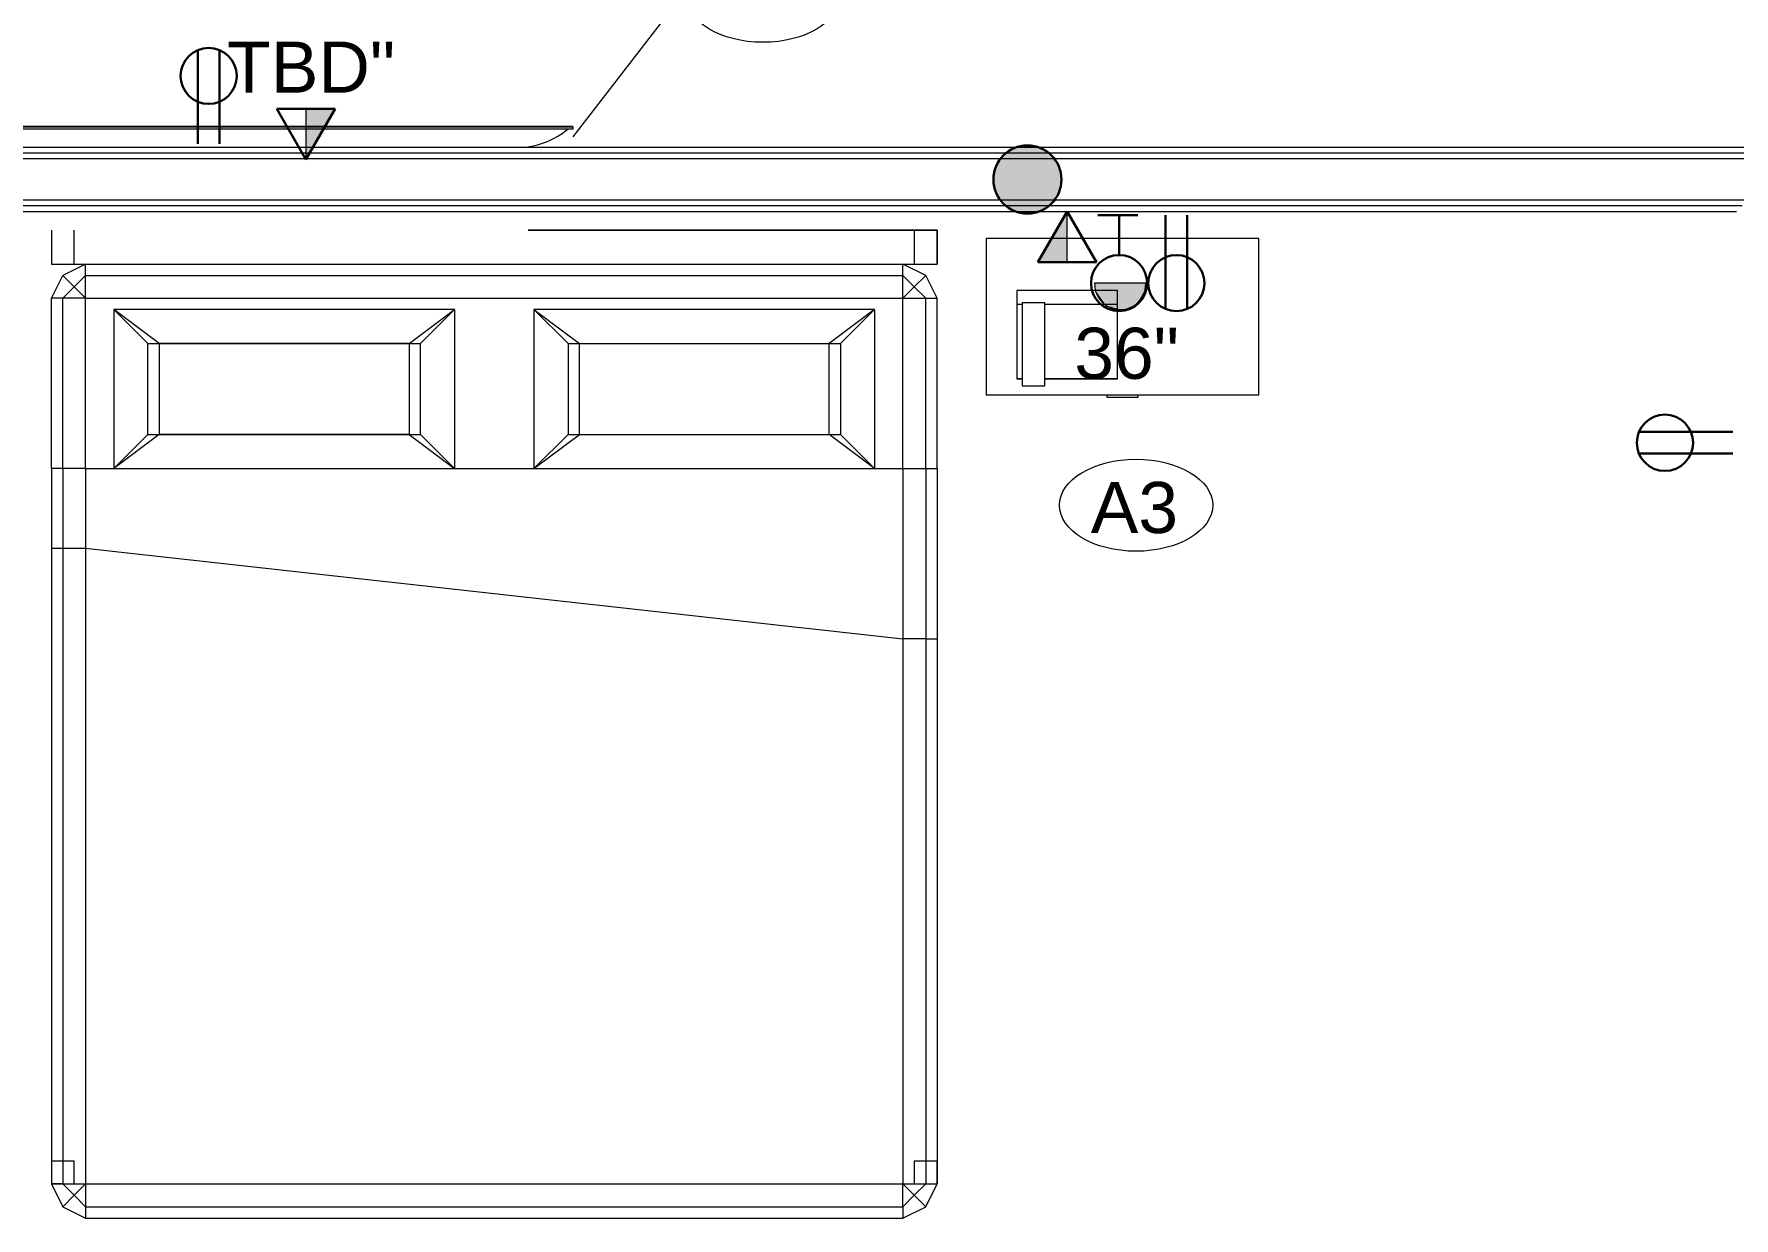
# Model space of a CAD drawing. Header units: inches. Extents: x -1176 to 1507, y -2563 to 978.
# Drawn here: x -958.6 to -808.8, y 354.9 to 459.2 of the extents above; entities that cross this region are included whole.
import ezdxf

# ---------------------------------------------------------------- set-up
doc = ezdxf.new("R2010")
doc.units = ezdxf.units.IN
doc.header["$MEASUREMENT"] = 0
for name, color, linetype, lineweight in [('A-ANNO-NOTE', 131, 'Continuous', 40), ('A-WALL', 113, 'Continuous', 18), ('G-IMPT', 8, 'Continuous', 9), ('I-FURN', 30, 'Continuous', 9), ('I-WALL', 2, 'Continuous', 18), ('Q-SPCQ', 91, 'Continuous', 9), ('Q-SPCQ-IDEN', 132, 'Continuous', 9), ('S-COLS', 52, 'Continuous', 18)]:
    doc.layers.add(name, color=color, linetype=linetype, lineweight=lineweight)
doc.styles.add('Arial', font='arial.ttf', dxfattribs={"height": 4.5})
doc.styles.add('Swis721 Lt BT', font='swissl.ttf', dxfattribs={"height": 4.5})

# ---------------------------------------------------------------- blocks, each defined once
blk = doc.blocks.new('Bed_761 - 12ZBED05_dwg-6542241-2nd Floor Power _ Signal')
at = {"layer": 'G-IMPT'}
for p, q in [((0, 78), (3, 78)), ((0, 78), (3, 78)), ((0, 78), (3, 78)), ((0, 78), (3, 78)), ((3, 78), (3, 0)), ((3, 78), (3, 75)), ((3, 78), (3, 76)), ((3, 78), (3, 76)), ((3, 78), (3, 0)), ((6, 78), (4, 77)), ((6, 78), (4, 77)), ((21, 78), (6, 78)), ((21, 78), (6, 78)), ((6, 77), (6, 78)), ((21, 78), (28, 78)), ((21, 78), (28, 78)), ((21, 77), (21, 78)), ((28, 78), (84, 78)), ((28, 78), (84, 78)), ((28, 78), (28, 77)), ((82, 76), (82, 78)), ((82, 76), (82, 78)), ((82, 78), (84, 78)), ((82, 78), (84, 78)), ((84, 78), (86, 77)), ((84, 78), (86, 77)), ((84, 77), (84, 78)), ((84, 78), (84, 76)), ((84, 78), (84, 76)), ((3, 75), (4, 77)), ((3, 75), (4, 77)), ((5, 76), (4, 77)), ((6, 77), (5, 76)), ((6, 75), (6, 77)), ((21, 77), (6, 77)), ((21, 75), (21, 77)), ((21, 77), (28, 77)), ((28, 77), (28, 75)), ((28, 77), (84, 77)), ((84, 77), (84, 75)), ((84, 77), (85, 76)), ((85, 76), (86, 77)), ((86, 77), (87, 75)), ((86, 77), (87, 75)), ((3, 76), (0, 76)), ((3, 76), (0, 76)), ((3, 75), (3, 3)), ((3, 75), (3, 3)), ((4, 75), (3, 75)), ((3, 75), (3, 3)), ((4, 75), (5, 76)), ((6, 75), (4, 75)), ((4, 75), (4, 3)), ((6, 75), (5, 76)), ((21, 75), (6, 75)), ((6, 75), (6, 3)), ((21, 75), (21, 72.5)), ((21, 75), (28, 75)), ((28, 75), (36, 3)), ((28, 75), (84, 75)), ((84, 76), (82, 76)), ((84, 76), (82, 76)), ((84, 75), (85, 76)), ((84, 75), (86, 75)), ((84, 75), (84, 3)), ((85, 76), (86, 75)), ((86, 75), (87, 75)), ((86, 75), (86, 3)), ((87, 75), (87, 3)), ((87, 75), (87, 3)), ((7, 42.5), (7, 72.5)), ((7, 72.5), (21, 72.5)), ((7, 72.5), (10, 69.5)), ((10, 68.5), (7, 72.5)), ((21, 72.5), (18, 69.5)), ((18, 68.5), (21, 72.5)), ((21, 72.5), (21, 42.5)), ((21, 72.5), (21, 42.5)), ((10, 69.5), (10, 68.5)), ((18, 69.5), (10, 69.5)), ((18, 69.5), (18, 68.5)), ((10, 68.5), (10, 46.5)), ((10, 46.5), (10, 68.5)), ((10, 68.5), (18, 68.5)), ((18, 68.5), (18, 46.5)), ((18, 46.5), (18, 68.5)), ((10, 46.5), (7, 42.5)), ((10, 46.5), (10, 45.5)), ((10, 46.5), (18, 46.5)), ((18, 46.5), (18, 45.5)), ((18, 46.5), (21, 42.5)), ((7, 42.5), (10, 45.5)), ((18, 45.5), (10, 45.5)), ((21, 42.5), (18, 45.5)), ((7, 42.5), (21, 42.5)), ((21, 42.5), (21, 35.5)), ((0, 36), (0, 0)), ((0, 0), (0, 36)), ((0, 0), (0, 36)), ((7, 5.5), (7, 35.5)), ((7, 35.5), (21, 35.5)), ((10, 32.5), (7, 35.5)), ((7, 35.5), (10, 31.5)), ((18, 32.5), (21, 35.5)), ((21, 35.5), (18, 31.5)), ((21, 35.5), (21, 5.5)), ((21, 35.5), (21, 5.5)), ((10, 32.5), (18, 32.5)), ((10, 32.5), (10, 31.5)), ((10, 31.5), (10, 9.5)), ((18, 31.5), (10, 31.5)), ((10, 31.5), (10, 9.5)), ((18, 32.5), (18, 31.5)), ((18, 31.5), (18, 9.5)), ((18, 31.5), (18, 9.5)), ((7, 5.5), (10, 9.5)), ((10, 9.5), (10, 8.5)), ((18, 9.5), (10, 9.5)), ((18, 9.5), (18, 8.5)), ((21, 5.5), (18, 9.5)), ((10, 8.5), (7, 5.5)), ((10, 8.5), (18, 8.5)), ((21, 5.5), (18, 8.5)), ((7, 5.5), (21, 5.5)), ((21, 5.5), (21, 3)), ((4, 1), (3, 3)), ((4, 1), (3, 3)), ((4, 3), (3, 3)), ((3, 3), (3, 0)), ((6, 3), (4, 3)), ((5, 2), (4, 3)), ((6, 3), (5, 2)), ((21, 3), (6, 3)), ((6, 3), (6, 1)), ((21, 3), (21, 1)), ((21, 3), (36, 3)), ((36, 1), (36, 3)), ((36, 3), (84, 3)), ((86, 3), (84, 3)), ((84, 3), (85, 2)), ((84, 3), (84, 1)), ((86, 3), (85, 2)), ((87, 3), (86, 1)), ((87, 3), (86, 1)), ((86, 3), (87, 3)), ((0, 0), (0, 2)), ((0, 0), (0, 2)), ((0, 2), (3, 2)), ((0, 2), (3, 2)), ((3, 2), (3, 0)), ((3, 2), (3, 0)), ((5, 2), (4, 1)), ((6, 1), (5, 2)), ((82, 0), (82, 2)), ((82, 0), (82, 2)), ((82, 2), (84, 2)), ((82, 2), (84, 2)), ((85, 2), (84, 1)), ((84, 2), (84, 0)), ((84, 2), (84, 0)), ((85, 2), (86, 1)), ((3, 0), (0, 0)), ((6, 0), (4, 1)), ((6, 0), (4, 1)), ((21, 1), (6, 1)), ((6, 1), (6, 0)), ((21, 0), (6, 0)), ((21, 1), (21, 0)), ((21, 1), (36, 1)), ((21, 0), (36, 0)), ((36, 1), (36, 0)), ((36, 1), (84, 1)), ((36, 0), (84, 0)), ((86, 1), (84, 0)), ((86, 1), (84, 0)), ((84, 1), (84, 0)), ((0, 0), (3, 0)), ((3, 0), (0, 0)), ((3, 0), (0, 0)), ((21, 0), (6, 0)), ((21, 0), (36, 0)), ((36, 0), (84, 0)), ((84, 0), (82, 0)), ((84, 0), (82, 0))]:
    blk.add_line(p, q, dxfattribs=at)
blk = doc.blocks.new('Bed_761 - Bed_761-6542718-2nd Floor Power _ Signal')
at = {"extrusion": (0, 0, -1), "zscale": -1, "rotation": 180}
blk.add_blockref('Bed_761 - 12ZBED05_dwg-6542241-2nd Floor Power _ Signal', (0, 0), dxfattribs=at)
blk = doc.blocks.new('Bed_Side_Table_5122 - T-4-6544423-2nd Floor Power _ Signal')
at = {"layer": 'I-FURN'}
for p, q in [((12, 3.99), (-12, 3.99)), ((-12, 3.99), (-12, -9.79)), ((12, -9.79), (12, 3.99)), ((-12, -9.79), (-1.38, -9.79)), ((-1.38, -9.79), (-1.38, -10)), ((-1.38, -9.79), (1.38, -9.79)), ((-1.38, -10), (1.38, -10)), ((1.38, -10), (1.38, -9.79)), ((1.38, -9.79), (12, -9.79))]:
    blk.add_line(p, q, dxfattribs=at)
blk = doc.blocks.new('A-Flat_Screen_TV - OLED 65B6P 65_-V63-2nd Floor Power _ Signal')
at = {"layer": 'Q-SPCQ'}
for p, q in [((-30, 0.19), (30, 0.19)), ((-30, 0.19), (-30, 0)), ((30, 0), (-30, 0)), ((-29.94, 0), (-29.94, -0.06)), ((29.94, -0.06), (29.94, 0)), ((30, 0), (30, 0.19)), ((29.94, -0.06), (-29.94, -0.06))]:
    blk.add_line(p, q, dxfattribs=at)
for centre, start, end in [((-24.9, -5.58), 94.6372, 128.9656), ((24.9, -5.58), 51.0344, 85.3628)]:
    blk.add_arc(centre, 7.41, start, end, dxfattribs=at)
blk = doc.blocks.new('Speaker_Phone_6931 - Phone-6780614-2nd Floor Power _ Signal')
at = {"layer": 'Q-SPCQ'}
for p, q in [((-7.79, 12.24), (-14.18, 12.24)), ((-14.18, 12.24), (-14.18, 4.45)), ((-14.18, 12.24), (-7.79, 12.24)), ((-14.18, 12.24), (-14.18, 4.45)), ((-5.77, 12.85), (-7.79, 12.85)), ((-7.79, 12.85), (-7.79, 12.24)), ((-5.77, 12.85), (-7.79, 12.85)), ((-7.79, 12.85), (-7.79, 5.69)), ((-5.79, 12.24), (-5.3, 12.24)), ((-5.77, 12.24), (-5.77, 12.85)), ((-5.77, 5.69), (-5.77, 12.85)), ((-5.3, 12.24), (-5.77, 12.24)), ((-5.3, 4.45), (-5.3, 12.24)), ((-5.3, 4.45), (-5.3, 12.24)), ((-7.79, 6.51), (-7.79, 5.51)), ((-5.79, 5.51), (-5.79, 6.51)), ((-14.18, 5.69), (-7.79, 5.69)), ((-5.79, 5.51), (-7.79, 5.51)), ((-5.79, 5.69), (-5.3, 5.69)), ((-14.18, 4.45), (-5.3, 4.45)), ((-14.18, 4.45), (-5.3, 4.45))]:
    blk.add_line(p, q, dxfattribs=at)
blk = doc.blocks.new('Appliance_Specialty Equipment Tag - Standard-3515593-2nd Floor Power _ Signal')
at = {"layer": 'Q-SPCQ-IDEN'}
blk.add_ellipse((-0.0499, 0.0037), major_axis=(-0.1406, 0), ratio=0.600473, dxfattribs=at)

msp = doc.modelspace()

# ---------------------------------------------------------------- hatches: boundary and pattern name
at = {"layer": 'A-ANNO-NOTE', "lineweight": 9}
for points in [[(-934.6, 448.12), (-932.02, 452.59), (-934.6, 452.59), (-934.6, 450.84)], [(-870.14, 439.1), (-867.56, 439.1), (-867.56, 443.56)], [(-860.69, 436.7), (-860.64, 437.25), (-865.14, 437.17)], [(-865.14, 437.17), (-860.64, 437.25), (-865.14, 437.25)], [(-865.08, 436.62), (-860.69, 436.7), (-865.14, 437.17)], [(-861.34, 435.53), (-860.69, 436.7), (-865.08, 436.62)], [(-864.13, 435.28), (-865.08, 436.62), (-865.01, 436.39)], [(-864.13, 435.28), (-861.34, 435.53), (-865.08, 436.62)], [(-864.61, 435.71), (-865.01, 436.39), (-864.88, 436.1)], [(-864.13, 435.28), (-865.01, 436.39), (-864.56, 435.65)], [(-861.34, 435.53), (-861.03, 435.9), (-860.69, 436.7)], [(-861.03, 435.9), (-860.84, 436.24), (-860.69, 436.7)], [(-862.07, 435.06), (-861.34, 435.53), (-864.13, 435.28)], [(-862.85, 434.91), (-862.07, 435.06), (-864.13, 435.28)], [(-862.93, 434.91), (-864.13, 435.28), (-863.33, 434.95)], [(-863.33, 434.95), (-864.13, 435.28), (-863.86, 435.13)], [(-862.85, 434.91), (-864.13, 435.28), (-862.93, 434.91)], [(-862.85, 434.91), (-862.54, 434.94), (-862.07, 435.06)], [(-862.54, 434.94), (-862.38, 434.97), (-862.07, 435.06)], [(-862.07, 435.06), (-862, 435.1), (-861.34, 435.53)], [(-862, 435.1), (-861.72, 435.24), (-861.34, 435.53)], [(-861.72, 435.24), (-861.59, 435.33), (-861.34, 435.53)]]:
    msp.add_hatch(color=256, dxfattribs=at).paths.add_polyline_path(points, flags=0)
at = {"layer": 'S-COLS'}
msp.add_hatch(color=250, dxfattribs=at).paths.add_polyline_path([(-871.06, 443.37), (-869.91, 443.6), (-868.94, 444.25), (-868.29, 445.23), (-868.06, 446.37), (-868.29, 447.52), (-868.94, 448.5), (-869.91, 449.15), (-871.06, 449.37), (-872.21, 449.15), (-873.18, 448.5), (-873.83, 447.52), (-874.06, 446.37), (-873.83, 445.23), (-873.18, 444.25), (-872.21, 443.6)], flags=0)

# ---------------------------------------------------------------- linework, layer by layer
at = {"layer": 'A-ANNO-NOTE', "lineweight": 30}
for p, q in [((-944.13, 449.51), (-944.13, 457.78)), ((-942.22, 449.51), (-942.22, 457.78)), ((-934.6, 448.12), (-937.18, 452.59)), ((-937.18, 452.59), (-932.02, 452.59)), ((-934.6, 448.12), (-932.02, 452.59)), ((-867.56, 443.56), (-870.14, 439.1)), ((-867.56, 443.56), (-864.98, 439.1)), ((-861.34, 443.23), (-864.85, 443.23)), ((-862.98, 443.23), (-862.98, 439.73)), ((-858.9, 443.23), (-858.9, 434.97)), ((-856.98, 443.23), (-856.98, 434.97)), ((-864.98, 439.1), (-870.14, 439.1)), ((-808.93, 424.15), (-817.19, 424.15)), ((-808.93, 422.23), (-817.19, 422.23))]:
    msp.add_line(p, q, dxfattribs=at)
at = {"layer": 'A-ANNO-NOTE', "lineweight": 9}
for p, q in [((-934.6, 448.12), (-932.02, 452.59)), ((-932.02, 452.59), (-934.6, 452.59)), ((-934.6, 452.59), (-934.6, 448.12)), ((-867.56, 443.56), (-870.14, 439.1)), ((-867.56, 439.1), (-867.56, 443.56)), ((-870.14, 439.1), (-867.56, 439.1)), ((-860.64, 437.25), (-865.14, 437.25))]:
    msp.add_line(p, q, dxfattribs=at)
at = {"layer": 'A-ANNO-NOTE', "lineweight": 30}
for centre, radius in [((-943.17, 455.49), 2.47), ((-862.98, 437.25), 2.47), ((-857.94, 437.25), 2.47), ((-814.91, 423.19), 2.48)]:
    msp.add_circle(centre, radius, dxfattribs=at)
at = {"layer": 'A-ANNO-NOTE', "lineweight": 9}
msp.add_arc((-862.89, 437.16), 2.25, 177.6427, 2.3573, dxfattribs=at)
at = {"layer": 'A-WALL'}
for p, q in [((-729.85, 448.69), (-1015.06, 448.69)), ((-729.85, 448.19), (-1015.06, 448.19)), ((-807.6, 444.56), (-1015.06, 444.56)), ((-808.1, 444.06), (-1015.06, 444.06))]:
    msp.add_line(p, q, dxfattribs=at)
at = {"layer": 'I-WALL'}
for p, q in [((-729.85, 449.19), (-1015.06, 449.19)), ((-1015.06, 443.56), (-808.6, 443.56))]:
    msp.add_line(p, q, dxfattribs=at)
at = {"layer": 'Q-SPCQ-IDEN'}
msp.add_line((-911.07, 450.12), (-901.52, 462.51), dxfattribs=at)
at = {"layer": 'S-COLS', "color": 8, "lineweight": 30}
for start, end in [(0, 180), (180, 0)]:
    msp.add_arc((-871.06, 446.37), 3, start, end, dxfattribs=at)

# ---------------------------------------------------------------- block references
at = {"layer": 'I-FURN', "rotation": 269.9999999999991}
msp.add_blockref('Bed_761 - Bed_761-6542718-2nd Floor Power _ Signal', (-879.02, 441.92), dxfattribs=at)
at = {"layer": 'I-FURN'}
msp.add_blockref('Bed_Side_Table_5122 - T-4-6544423-2nd Floor Power _ Signal', (-862.69, 437.2), dxfattribs=at)
at = {"layer": 'Q-SPCQ', "rotation": 180}
for name, p in [('A-Flat_Screen_TV - OLED 65B6P 65_-V63-2nd Floor Power _ Signal', (-941.07, 451)), ('Speaker_Phone_6931 - Phone-6780614-2nd Floor Power _ Signal', (-877.3, 441.05))]:
    msp.add_blockref(name, p, dxfattribs=at)
at = {"layer": 'Q-SPCQ-IDEN', "xscale": 47.99999999999997, "yscale": 47.99999999999997, "zscale": 47.99999999999997}
for p in [(-891.96, 462.33), (-859.09, 417.51)]:
    msp.add_blockref('Appliance_Specialty Equipment Tag - Standard-3515593-2nd Floor Power _ Signal', p, dxfattribs=at)

# ---------------------------------------------------------------- texts
at = {"layer": 'A-ANNO-NOTE', "lineweight": 9, "char_height": 4.5, "attachment_point": 1, "style": 'Swis721 Lt BT'}
for s, insert, width in [('TBD"', (-941.54, 458.52), 16.665), ('36"', (-866.93, 433.32), 10.302)]:
    msp.add_mtext(s, dxfattribs=dict(at, insert=insert, width=width))
at = {"layer": 'Q-SPCQ-IDEN', "insert": (-865.48, 419.74), "char_height": 4.5, "width": 9.393, "attachment_point": 1, "style": 'Arial'}
msp.add_mtext('A3', dxfattribs=at)

doc.saveas('drawing.dxf')
